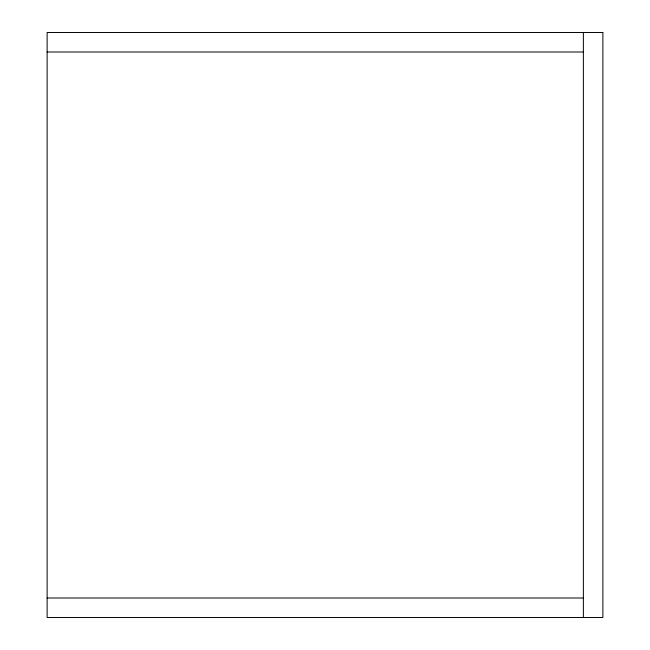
<?xml version="1.0" encoding="UTF-8"?>
<svg xmlns="http://www.w3.org/2000/svg" width="650" height="650" viewBox="0 0 650 650"><rect width="100%" height="100%" fill="white"/><g stroke="black" fill="none" stroke-linecap="round" stroke-linejoin="round"><path stroke-width="0.97" d="M47.125 52L583.375 52M47.125 598L583.375 598M583.375 32.5L583.375 617.5M602.875 32.5L47.125 32.5L47.125 617.5L602.875 617.5L602.875 32.5"/></g></svg>
